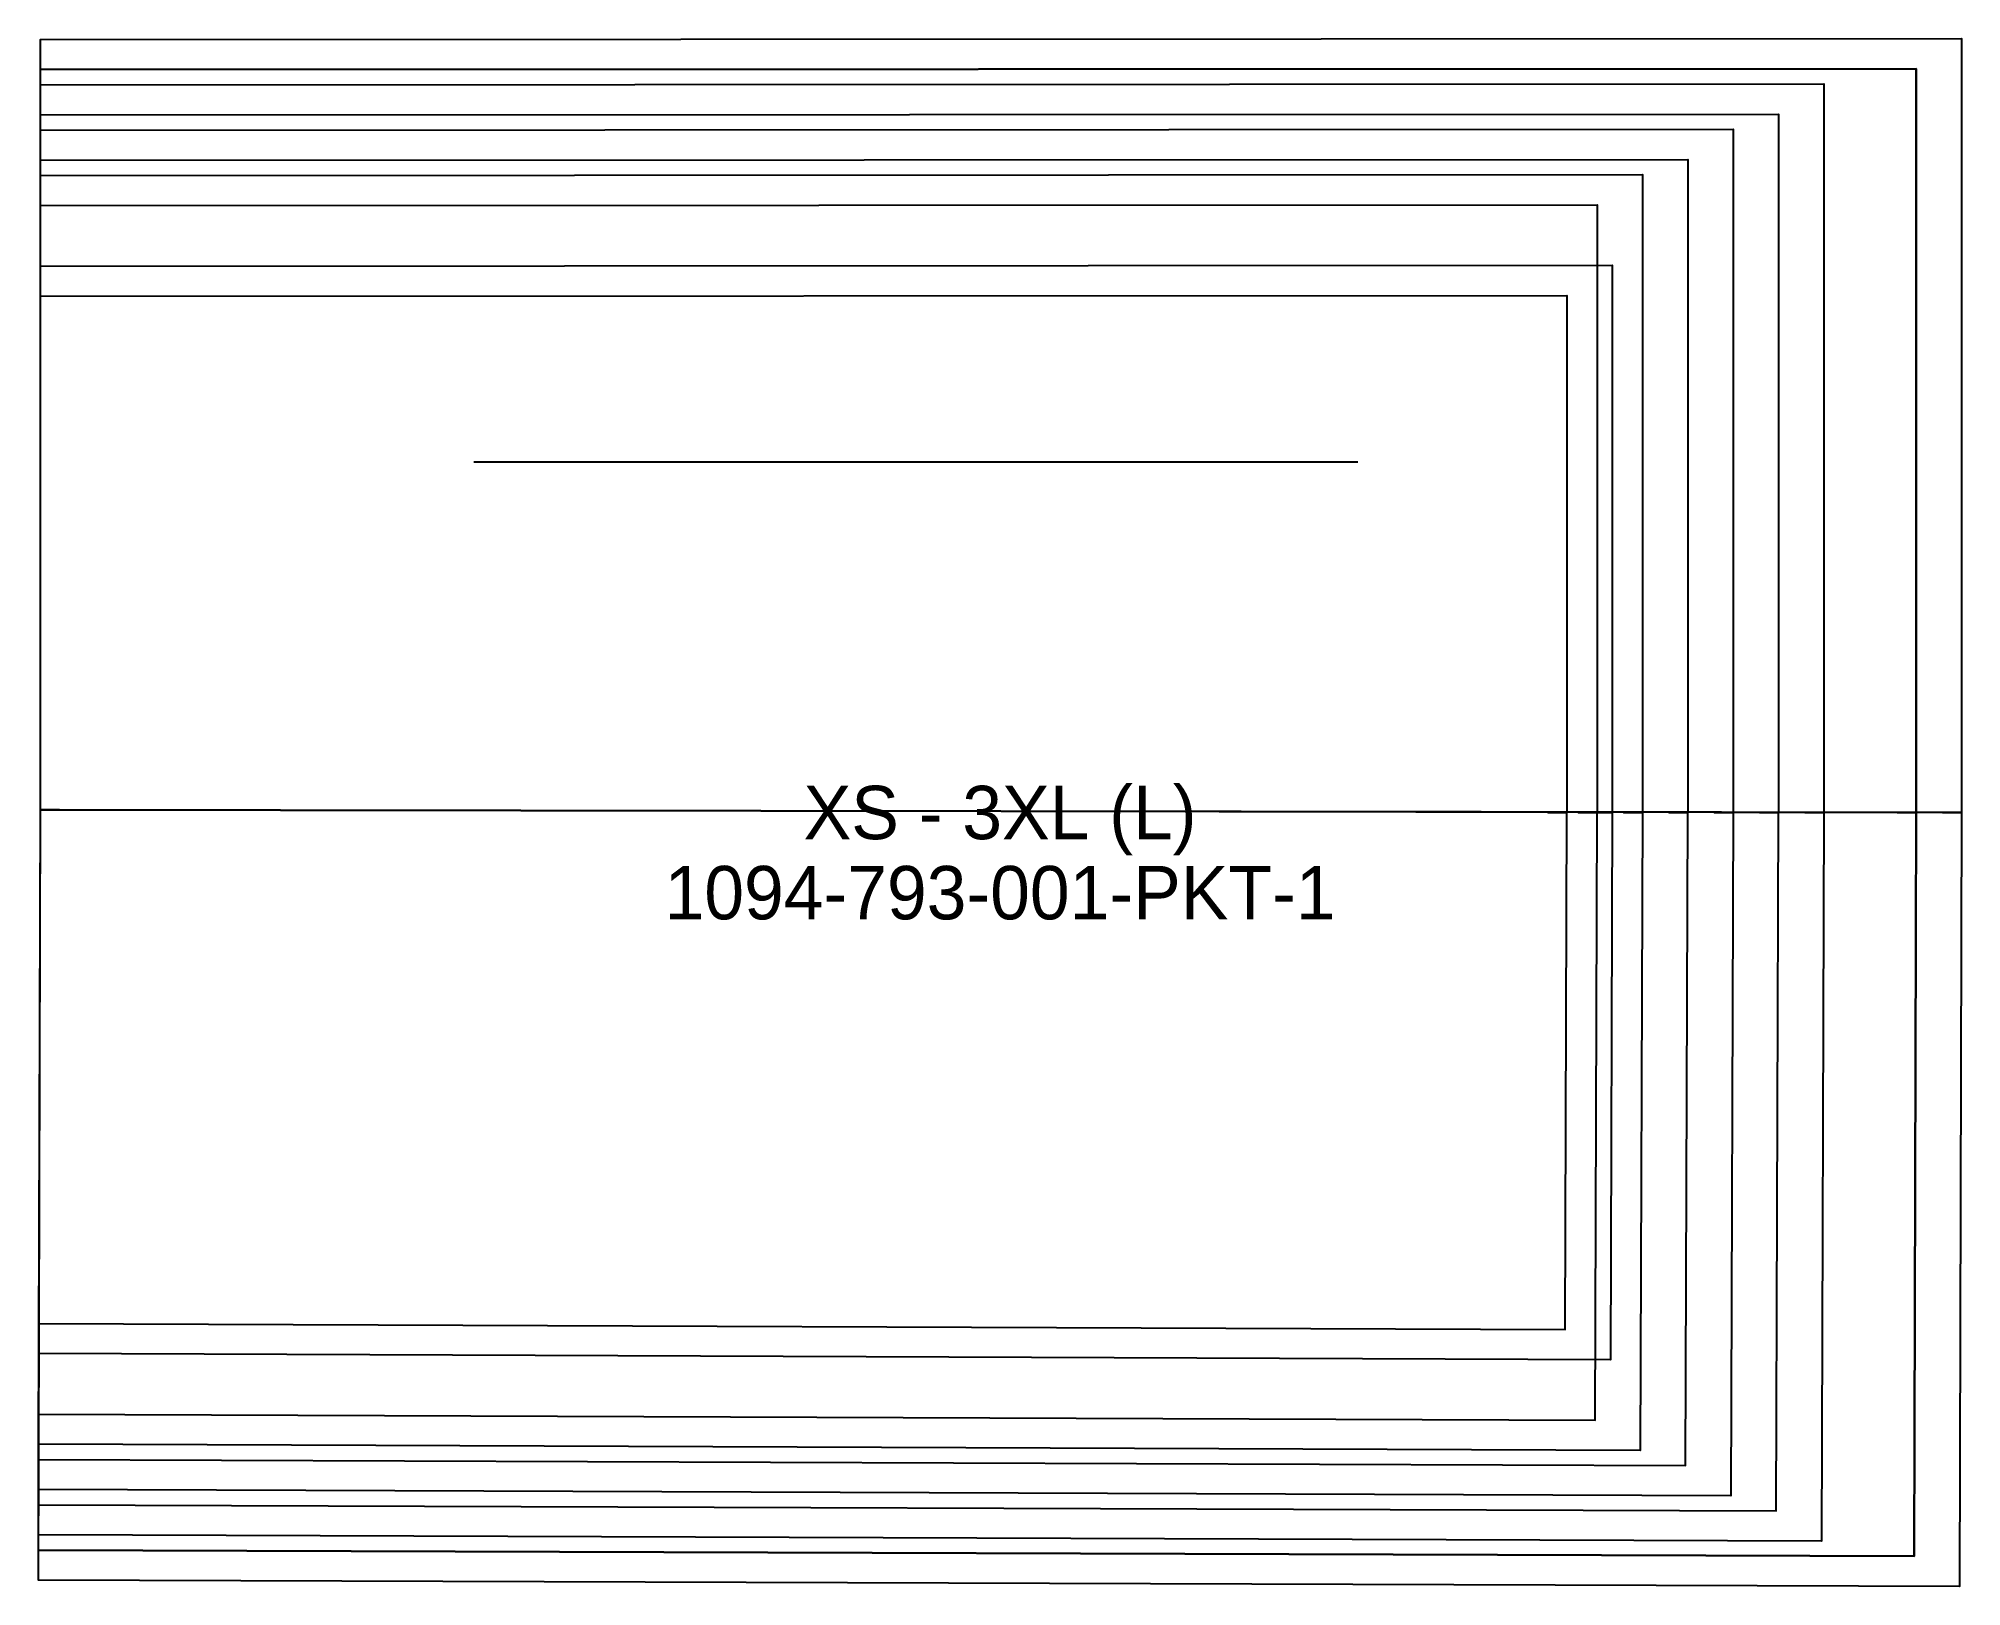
# Model space of a CAD drawing. Header units: inches. Extents: x 0 to 15.9, y 0 to 12.8.
import ezdxf
from ezdxf.enums import TextEntityAlignment as Align

# ---------------------------------------------------------------- set-up
doc = ezdxf.new("R2010")
doc.units = ezdxf.units.IN

msp = doc.modelspace()

# ---------------------------------------------------------------- linework, layer by layer
at = {"layer": 'T001L001'}
for points in [[(0.017, 6.425), (0.175, 6.425), (0.017, 6.425), (0.017, 12.798), (15.907, 12.806), (15.907, 6.403), (15.75, 6.403), (15.907, 6.403), (15.89, 0), (0, 0.052), (0.017, 6.425)], [(0.017, 6.425), (0.175, 6.425), (0.017, 6.425), (0.017, 12.798), (15.907, 12.806), (15.907, 6.403), (15.75, 6.403), (15.907, 6.403), (15.89, 0), (0, 0.052), (0.017, 6.425)], [(0.017, 6.425), (0.175, 6.425), (0.017, 6.425), (0.017, 12.798), (15.907, 12.806), (15.907, 6.403), (15.75, 6.403), (15.907, 6.403), (15.89, 0), (0, 0.052), (0.017, 6.425)], [(0.017, 6.425), (0.175, 6.425), (0.017, 6.425), (0.017, 12.798), (15.907, 12.806), (15.907, 6.403), (15.75, 6.403), (15.907, 6.403), (15.89, 0), (0, 0.052), (0.017, 6.425)], [(0.017, 6.425), (0.175, 6.425), (0.017, 6.425), (0.017, 12.423), (14.767, 12.431), (14.767, 6.403), (14.61, 6.403), (14.767, 6.403), (14.749, 0.375), (0, 0.427), (0.017, 6.425)], [(0.017, 6.425), (0.175, 6.425), (0.017, 6.425), (0.017, 12.423), (14.767, 12.431), (14.767, 6.403), (14.61, 6.403), (14.767, 6.403), (14.749, 0.375), (0, 0.427), (0.017, 6.425)], [(15.532, 6.404), (15.375, 6.403), (15.532, 6.404), (15.532, 12.556), (0.017, 12.548)], [(0.017, 12.548), (15.532, 12.556), (15.532, 6.404), (15.375, 6.403), (15.532, 6.404)], [(0.017, 12.548), (15.532, 12.556), (15.532, 6.404), (15.375, 6.403), (15.532, 6.404)], [(15.532, 6.404), (15.375, 6.403), (15.532, 6.404), (15.532, 12.556), (0.017, 12.548)], [(0.017, 12.173), (14.392, 12.181), (14.392, 6.404), (14.235, 6.404), (14.392, 6.404)], [(0.017, 12.173), (14.392, 12.181), (14.392, 6.404), (14.235, 6.404), (14.392, 6.404)], [(0.017, 6.425), (0.175, 6.425), (0.017, 6.425), (0.017, 12.048), (14.017, 12.056), (14.017, 6.403), (13.86, 6.403), (14.017, 6.403), (14, 0.75), (0, 0.802), (0.017, 6.425)], [(0.017, 6.425), (0.175, 6.425), (0.017, 6.425), (0.017, 12.048), (14.017, 12.056), (14.017, 6.403), (13.86, 6.403), (14.017, 6.403), (14, 0.75), (0, 0.802), (0.017, 6.425)], [(0.017, 6.425), (0.175, 6.425), (0.017, 6.425), (0.017, 12.048), (14.017, 12.056), (14.017, 6.403), (13.86, 6.403), (14.017, 6.403), (14, 0.75), (0, 0.802), (0.017, 6.425)], [(0.017, 11.798), (13.642, 11.806), (13.642, 6.404), (13.485, 6.404), (13.642, 6.404)], [(0.017, 11.798), (13.642, 11.806), (13.642, 6.404), (13.485, 6.404), (13.642, 6.404)], [(0.017, 11.798), (13.642, 11.806), (13.642, 6.404), (13.485, 6.404), (13.642, 6.404)], [(0.017, 6.425), (0.175, 6.425), (0.017, 6.425), (0.017, 11.673), (13.267, 11.681), (13.267, 6.403), (13.11, 6.403), (13.267, 6.403), (13.25, 1.125), (0, 1.177), (0.017, 6.425)], [(0.017, 6.425), (0.175, 6.425), (0.017, 6.425), (0.017, 11.673), (13.267, 11.681), (13.267, 6.403), (13.11, 6.403), (13.267, 6.403), (13.25, 1.125), (0, 1.177), (0.017, 6.425)], [(0.017, 6.425), (0.175, 6.425), (0.017, 6.425), (0.017, 11.673), (13.267, 11.681), (13.267, 6.403), (13.11, 6.403), (13.267, 6.403), (13.25, 1.125), (0, 1.177), (0.017, 6.425)], [(0.017, 11.423), (12.892, 11.431), (12.892, 6.404), (12.735, 6.404), (12.892, 6.404)], [(0.017, 11.423), (12.892, 11.431), (12.892, 6.404), (12.735, 6.404), (12.892, 6.404)], [(0.017, 11.423), (12.892, 11.431), (12.892, 6.404), (12.735, 6.404), (12.892, 6.404)], [(0.017, 6.425), (0.175, 6.425), (0.017, 6.425), (0.017, 10.923), (13.017, 10.931), (13.017, 6.403), (12.86, 6.403), (13.017, 6.403), (13.002, 1.875), (0.002, 1.927), (0.017, 6.425)], [(0.017, 6.425), (0.175, 6.425), (0.017, 6.425), (0.017, 10.923), (13.017, 10.931), (13.017, 6.403), (12.86, 6.403), (13.017, 6.403), (13.002, 1.875), (0.002, 1.927), (0.017, 6.425)], [(0.017, 6.425), (0.175, 6.425), (0.017, 6.425), (0.017, 10.923), (13.017, 10.931), (13.017, 6.403), (12.86, 6.403), (13.017, 6.403), (13.002, 1.875), (0.002, 1.927), (0.017, 6.425)], [(0.017, 10.673), (12.642, 10.681), (12.642, 6.404), (12.485, 6.404), (12.642, 6.404)], [(0.017, 10.673), (12.642, 10.681), (12.642, 6.404), (12.485, 6.404), (12.642, 6.404)], [(0.017, 10.673), (12.642, 10.681), (12.642, 6.404), (12.485, 6.404), (12.642, 6.404)], [(3.602, 9.303), (10.914, 9.303)], [(0, 0.677), (14.375, 0.626), (14.392, 6.404), (14.235, 6.404), (14.392, 6.404)], [(0, 0.677), (14.375, 0.626), (14.392, 6.404), (14.235, 6.404), (14.392, 6.404)], [(15.532, 6.404), (15.375, 6.404), (15.532, 6.404), (15.515, 0.251), (0.001, 0.302)], [(0.001, 1.427), (12.876, 1.376), (12.892, 6.404), (12.735, 6.404), (12.892, 6.404)], [(0.001, 1.427), (12.876, 1.376), (12.892, 6.404), (12.735, 6.404), (12.892, 6.404)], [(0.001, 1.427), (12.876, 1.376), (12.892, 6.404), (12.735, 6.404), (12.892, 6.404)], [(0.001, 1.052), (13.625, 1.001), (13.642, 6.404), (13.485, 6.404), (13.642, 6.404)], [(0.001, 1.052), (13.625, 1.001), (13.642, 6.404), (13.485, 6.404), (13.642, 6.404)], [(0.001, 1.052), (13.625, 1.001), (13.642, 6.404), (13.485, 6.404), (13.642, 6.404)], [(0.001, 0.302), (15.515, 0.251), (15.532, 6.404), (15.375, 6.404), (15.532, 6.404)], [(0.001, 0.302), (15.515, 0.251), (15.532, 6.404), (15.375, 6.404), (15.532, 6.404)], [(15.532, 6.404), (15.375, 6.404), (15.532, 6.404), (15.515, 0.251), (0.001, 0.302)], [(0.003, 2.177), (12.628, 2.126), (12.642, 6.404), (12.485, 6.404), (12.642, 6.404)], [(0.003, 2.177), (12.628, 2.126), (12.642, 6.404), (12.485, 6.404), (12.642, 6.404)], [(0.003, 2.177), (12.628, 2.126), (12.642, 6.404), (12.485, 6.404), (12.642, 6.404)], [(0.017, 6.425), (15.907, 6.403)], [(13.017, 6.403), (0.017, 6.425)], [(13.017, 6.403), (0.017, 6.425)], [(13.017, 6.403), (0.017, 6.425)], [(13.267, 6.403), (0.017, 6.425)], [(13.267, 6.403), (0.017, 6.425)], [(13.267, 6.403), (0.017, 6.425)], [(14.017, 6.403), (0.017, 6.425)], [(14.017, 6.403), (0.017, 6.425)], [(14.017, 6.403), (0.017, 6.425)], [(14.767, 6.403), (0.017, 6.425)], [(14.767, 6.403), (0.017, 6.425)], [(15.907, 6.403), (0.017, 6.425)], [(15.907, 6.403), (0.017, 6.425)], [(0.017, 6.425), (15.907, 6.403)]]:
    msp.add_lwpolyline(points, dxfattribs=at)

# ---------------------------------------------------------------- texts
at = {"layer": 'ABC'}
for s, p in [('XS - 3XL (L)', (7.954, 6.403)), ('1094-793-001-PKT-1', (7.954, 5.74))]:
    msp.add_text(s, height=0.44173, dxfattribs=at).set_placement(p, align=Align.MIDDLE_CENTER)

doc.saveas('drawing.dxf')
